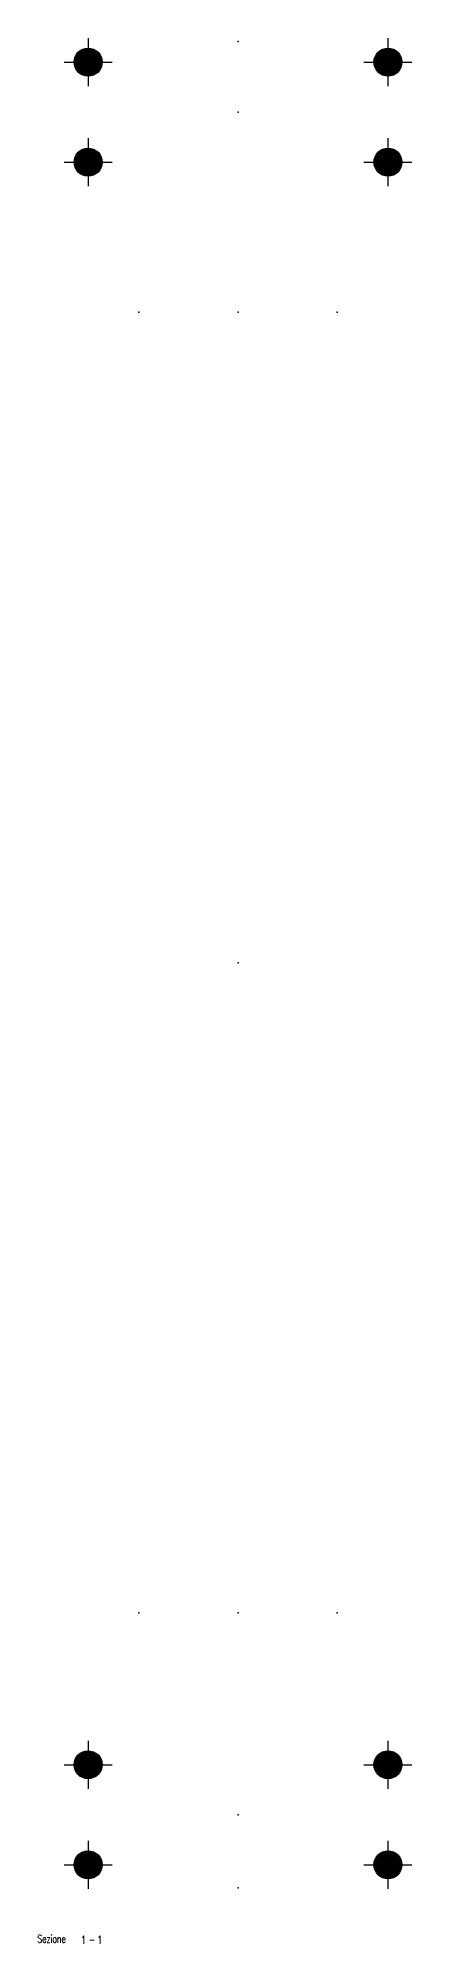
# Model space of a CAD drawing. Extents: x 8920 to 18626, y -10146 to 3021.
# Drawn here: x 18439 to 18626, y 2068 to 3021 of the extents above; entities that cross this region are included whole.
import ezdxf
from ezdxf.enums import TextEntityAlignment as Align

# ---------------------------------------------------------------- set-up
doc = ezdxf.new("R2010")
doc.units = 0
doc.header["$LTSCALE"] = 10
doc.header["$MEASUREMENT"] = 0
doc.layers.get('0').update_dxf_attribs({"linetype": 'CONTINUOUS'})
doc.layers.add('FORIR', color=4, linetype='CONTINUOUS')
doc.layers.add('TXT4', color=4, linetype='CONTINUOUS')
doc.styles.add('4', font='romant.shx', dxfattribs={"width": 0.7, "height": 7})
doc.styles.add('M', font='ROMAND', dxfattribs={"height": 5})

# ---------------------------------------------------------------- blocks, each defined once
blk = doc.blocks.new('M12')
for p, q in [((0, 12), (0, -12)), ((-12, 0), (12, 0))]:
    blk.add_line(p, q)
at = {"color": 4, "const_width": 7.01}
blk.add_lwpolyline([(-3.51, 0, 1), (3.51, 0, 1)], format="xyb", close=True, dxfattribs=at)
at = {"color": 4}
blk.add_circle((0, 0), 7, dxfattribs=at)
at = {"flags": 1}
blk.add_attdef('TOLE', (12.42, -6.12), '', height=5.26, dxfattribs=at)
blk = doc.blocks.new('3D_INFOPOS')
blk.add_point((0, 0))
at = {"layer": 'FORIR', "flags": 1}
blk.add_attdef('POS_PEZ', (7.55, -4.31), '', height=5.26, dxfattribs=at)
blk = doc.blocks.new('SEC')
at = {"color": 4, "style": 'M'}
blk.add_attdef('SEZ', text='', height=4, dxfattribs=at).set_placement((39.74, 0.73), align=Align.RIGHT)
blk.add_attdef('SEZ', (44.55, 0.73), '', height=4, dxfattribs=at)
at = {"layer": 'TXT4', "style": '4', "width": 0.7}
for s, p in [('Sezione ', (14.95, 1.28)), ('-', (40.68, 0.81))]:
    blk.add_text(s, height=4, dxfattribs=at).set_placement(p)

msp = doc.modelspace()

# ---------------------------------------------------------------- block references
for p in [(18464.19791, 3008.91478), (18614.19791, 3008.91478), (18464.19791, 2958.91478), (18614.19791, 2958.91478), (18464.19791, 2157.91478), (18614.19791, 2157.91478), (18464.19791, 2107.91478), (18614.19791, 2107.91478)]:
    msp.add_blockref('M12', p)
at = {"rotation": 57.29577951308232}
for p in [(18539.19802, 3019.30508), (18539.19786, 2983.91478), (18489.5234, 2883.86744), (18539.19803, 2883.86745), (18588.87268, 2883.86746), (18539.19791, 2558.77459), (18489.52273, 2233.86745), (18539.19795, 2233.86745), (18588.87279, 2233.86745), (18539.19791, 2132.91478), (18539.19789, 2096.43621)]:
    msp.add_blockref('3D_INFOPOS', p, dxfattribs=at)
ref = msp.add_blockref('SEC', (18423.8448, 2067.63898))
ref.add_attrib('SEZ', '1', (18468.39528, 2068.3736), dxfattribs={"color": 4, "height": 4, "style": 'M'})
ref.add_attrib('SEZ', '1', dxfattribs={"color": 4, "height": 4, "style": 'M'}).set_placement((18463.58049, 2068.3736), align=Align.RIGHT)

doc.saveas('drawing.dxf')
